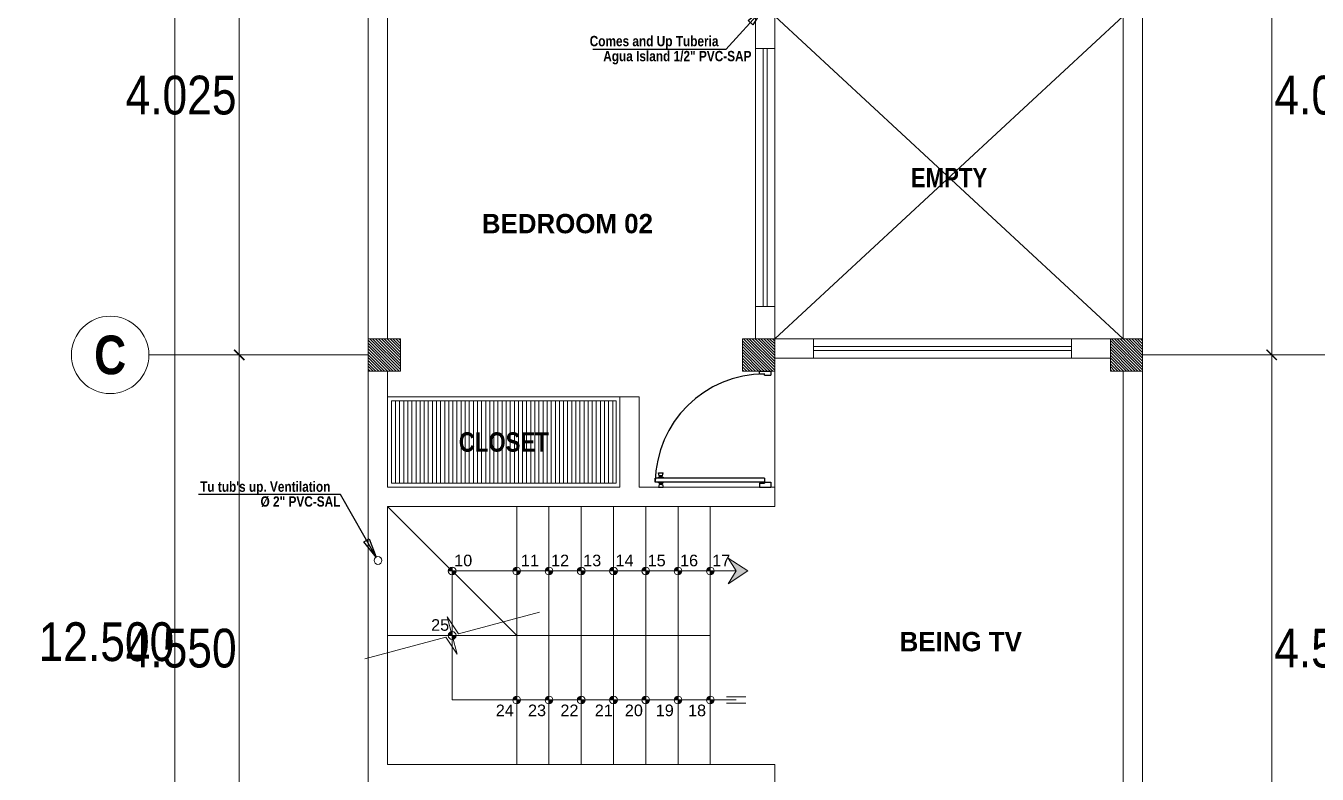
# Model space of a CAD drawing. Header units: millimetres. Extents: x 56 to 215, y 47 to 103.
# Drawn here: x 123.18 to 133.19, y 63.28 to 69.08 of the extents above; entities that cross this region are included whole.
import ezdxf
from ezdxf.enums import TextEntityAlignment as Align

# ---------------------------------------------------------------- set-up
doc = ezdxf.new("R2010")
doc.units = ezdxf.units.MM
for name, color, linetype, lineweight in [('A_Bloques', 56, 'Continuous', 15), ('A_Muro sin Techo', 134, 'Continuous', 20), ('A_Texto', 43, 'Continuous', 9), ('A_Ventana', 140, 'Continuous', 9), ('E_Columna', 3, 'Continuous', 25), ('G_Ejes', 253, 'Continuous', 20), ('G_Escalera', 40, 'Continuous', 18), ('G_Sombreados', 8, 'Continuous', 9), ('G_Texto', 122, 'Continuous', 20), ('IS_Accesorios Desagüe', 3, 'Continuous', 20)]:
    doc.layers.add(name, color=color, linetype=linetype, lineweight=lineweight)
for name, color, linetype in [('A_Puerta', 32, 'Continuous'), ('G_Acotación', 171, 'Continuous'), ('IS_Muro', 232, 'Continuous')]:
    doc.layers.add(name, color=color, linetype=linetype)
doc.styles.add('Acotacion', font='ARIALN.TTF')
doc.styles.add('AMBIENTES', font='ARIALNB.TTF', dxfattribs={"height": 0.15})
doc.styles.add('ARIAL1.2', font='arial.ttf', dxfattribs={"width": 1.2})
doc.styles.add('Cotas', font='ARIALNB.TTF', dxfattribs={"height": 0.1})
doc.styles.add('Eje', font='ARIALNB.TTF', dxfattribs={"height": 0.3})
doc.styles.add('STYLE1', font='cityb___.ttf', dxfattribs={"width": 1.05})
doc.dimstyles.new('150', dxfattribs={"dimtxt": 1, "dimasz": 0.06, "dimexe": 0.06, "dimexo": 0.08, "dimgap": 0.05, "dimtad": 2, "dimtih": 1, "dimtoh": 1, "dimzin": 1, "dimdsep": 46, "dimtxsty": 'Cotas', "dimblk": 'ARCHTICK', "dimcen": 0.25, "dimdle": 0.06, "dimclrd": 256, "dimclre": 256, "dimclrt": 5, "dimazin": 0, "dimtp": 0.2, "dimtm": 0.2, "dimtfac": 1, "dimtix": 1, "dimtmove": 1, "dimatfit": 0, "dimfxl": 0.06, "dimtolj": 1, "dimtzin": 1, "dimarcsym": 0})
doc.dimstyles.new('Lenin_50', dxfattribs={"dimtxt": 0.3, "dimasz": 0.08, "dimexe": 0.15, "dimexo": 0.2, "dimgap": 0.03, "dimtad": 2, "dimtih": 1, "dimtoh": 1, "dimlfac": -1, "dimzin": 4, "dimdsep": 46, "dimtxsty": 'Acotacion', "dimblk": 'ARCHTICK', "dimcen": 0.08, "dimclrd": 256, "dimclre": 256, "dimclrt": 4, "dimazin": 1, "dimtm": 1e-09, "dimtfac": 1, "dimtmove": 2, "dimatfit": 2, "dimfxl": 1, "dimtolj": 1, "dimlwd": 13, "dimlwe": 18, "dimarcsym": 0})
pattern_1 = [(135, (240.978861, -21.810414), (0.0112253202, 0.0112253202), [])]

# ---------------------------------------------------------------- blocks, each defined once
blk = doc.blocks.new('Puerta 02')
for p, q in [((0.024, 0.913), (0, 0.918)), ((0, 0.918), (0, 0.878)), ((0.024, 0.907), (0.024, 0.913)), ((0.028, 0.907), (0.024, 0.907)), ((0.024, 0.889), (0.024, 0.907)), ((0.032, 0.909), (0.028, 0.909)), ((0.028, 0.907), (0.028, 0.909)), ((0.028, 0.889), (0.028, 0.907)), ((0.032, 0.909), (0.032, 0.912)), ((0.036, 0.912), (0.032, 0.912)), ((0.032, 0.887), (0.032, 0.909)), ((0.042, 0.924), (0.036, 0.912)), ((0.036, 0.884), (0.036, 0.912)), ((0.042, 0.872), (0.042, 0.924)), ((0.044, 0.924), (0.042, 0.924)), ((0.044, 0.946), (0.078, 0.946)), ((0.044, 0.005), (0.044, 0.946)), ((0.078, 0.005), (0.078, 0.946)), ((0.078, 0.924), (0.08, 0.924)), ((0.079, 0.898), (0.079, 0.898)), ((0.079, 0.898), (0.079, 0.898)), ((0.08, 0.872), (0.08, 0.924)), ((0.08, 0.924), (0.086, 0.912)), ((0.086, 0.884), (0.086, 0.912)), ((0.086, 0.912), (0.09, 0.912)), ((0.09, 0.909), (0.09, 0.912)), ((0.09, 0.909), (0.094, 0.909)), ((0.09, 0.887), (0.09, 0.909)), ((0.094, 0.907), (0.094, 0.909)), ((0.094, 0.889), (0.094, 0.907)), ((0.094, 0.907), (0.098, 0.907)), ((0.098, 0.913), (0.122, 0.918)), ((0.098, 0.907), (0.098, 0.913)), ((0.098, 0.889), (0.098, 0.907)), ((0.122, 0.918), (0.122, 0.878)), ((0.024, 0.883), (0, 0.878)), ((0.028, 0.889), (0.024, 0.889)), ((0.024, 0.889), (0.024, 0.883)), ((0.028, 0.889), (0.028, 0.887)), ((0.032, 0.887), (0.028, 0.887)), ((0.032, 0.887), (0.032, 0.884)), ((0.036, 0.884), (0.032, 0.884)), ((0.042, 0.872), (0.036, 0.884)), ((0.044, 0.872), (0.042, 0.872)), ((0.078, 0.872), (0.08, 0.872)), ((0.08, 0.872), (0.086, 0.884)), ((0.086, 0.884), (0.09, 0.884)), ((0.09, 0.887), (0.094, 0.887)), ((0.09, 0.887), (0.09, 0.884)), ((0.094, 0.889), (0.094, 0.887)), ((0.094, 0.889), (0.098, 0.889)), ((0.098, 0.889), (0.098, 0.883)), ((0.098, 0.883), (0.122, 0.878)), ((0, 0.05), (0, -0.05)), ((0.034, 0.05), (0, 0.05)), ((0.034, 0.05), (0.034, 0.005)), ((0.044, 0.005), (0.034, 0.005)), ((0.078, 0.005), (0.043, 0.005)), ((0.044, 0.005), (0.044, -0.05)), ((0.965, 0.005), (0.975, 0.005)), ((0.965, 0.005), (0.965, -0.05)), ((0.975, 0.05), (0.975, 0.005)), ((0.975, 0.05), (1, 0.05)), ((1, 0.05), (1, -0.05)), ((0.044, -0.05), (0, -0.05)), ((1, -0.05), (0.965, -0.05))]:
    blk.add_line(p, q)
blk.add_arc((0.034, 0.005), 0.941, 0, 89.3913)
blk = doc.blocks.new('Eri')
blk.add_line((-1.7, 0), (0, 0))
blk.add_circle((-2, 0), 0.3)
at = {"color": 1, "style": 'Eje', "flags": 4}
blk.add_attdef('H', text='', height=0.3, dxfattribs=at).set_placement((-2, 0), align=Align.MIDDLE_CENTER)
blk = doc.blocks.new('_ArchTick')
at = {"color": 0, "linetype": 'ByBlock', "const_width": 0.15}
blk.add_lwpolyline([(-0.5, -0.5), (0.5, 0.5)], dxfattribs=at)
blk = doc.blocks.new('*D702')
at = {"layer": 'Defpoints', "color": 0, "transparency": 16777216}
for p in [(124.333, 70.553), (125.833, 70.553), (125.833, 58.053)]:
    blk.add_point(p, dxfattribs=at)
at = {"layer": 'G_Acotación', "lineweight": 18, "transparency": 16777216}
for p, q in [((125.633, 70.553), (124.183, 70.553)), ((125.633, 58.053), (124.183, 58.053))]:
    blk.add_line(p, q, dxfattribs=at)
at = {"layer": 'G_Acotación', "lineweight": 13, "transparency": 16777216}
blk.add_line((124.333, 58.053), (124.333, 70.553), dxfattribs=at)
at = {"layer": 'G_Acotación', "lineweight": 13, "transparency": 16777216, "xscale": 0.08, "yscale": 0.08, "zscale": 0.08}
for p, rotation in [((124.333, 70.553), 90), ((124.333, 58.053), 270)]:
    blk.add_blockref('_ArchTick', p, dxfattribs=dict(at, rotation=rotation))
at = {"layer": 'G_Acotación', "color": 4, "lineweight": 5, "transparency": 16777216, "insert": (123.804, 64.303), "char_height": 0.3, "attachment_point": 5, "style": 'Acotacion'}
blk.add_mtext('\\A1;12.500', dxfattribs=at)
blk = doc.blocks.new('*D746')
at = {"layer": 'Defpoints', "color": 0, "transparency": 16777216}
for p in [(124.833, 66.528), (125.833, 66.528), (125.833, 61.978)]:
    blk.add_point(p, dxfattribs=at)
at = {"layer": 'G_Acotación', "lineweight": 18, "transparency": 16777216}
for p, q in [((125.633, 66.528), (124.683, 66.528)), ((125.633, 61.978), (124.683, 61.978))]:
    blk.add_line(p, q, dxfattribs=at)
at = {"layer": 'G_Acotación', "lineweight": 13, "transparency": 16777216}
blk.add_line((124.833, 61.978), (124.833, 66.528), dxfattribs=at)
at = {"layer": 'G_Acotación', "lineweight": 13, "transparency": 16777216, "xscale": 0.08, "yscale": 0.08, "zscale": 0.08}
for p, rotation in [((124.833, 66.528), 90), ((124.833, 61.978), 270)]:
    blk.add_blockref('_ArchTick', p, dxfattribs=dict(at, rotation=rotation))
at = {"layer": 'G_Acotación', "color": 4, "lineweight": 5, "transparency": 16777216, "insert": (124.383, 64.253), "char_height": 0.3, "attachment_point": 5, "style": 'Acotacion'}
blk.add_mtext('\\A1;4.550', dxfattribs=at)
blk = doc.blocks.new('*D747')
at = {"layer": 'Defpoints', "color": 0, "transparency": 16777216}
for p in [(124.833, 70.553), (125.833, 70.553), (125.833, 66.528)]:
    blk.add_point(p, dxfattribs=at)
at = {"layer": 'G_Acotación', "lineweight": 18, "transparency": 16777216}
for p, q in [((125.633, 70.553), (124.683, 70.553)), ((125.633, 66.528), (124.683, 66.528))]:
    blk.add_line(p, q, dxfattribs=at)
at = {"layer": 'G_Acotación', "lineweight": 13, "transparency": 16777216}
blk.add_line((124.833, 66.528), (124.833, 70.553), dxfattribs=at)
at = {"layer": 'G_Acotación', "lineweight": 13, "transparency": 16777216, "xscale": 0.08, "yscale": 0.08, "zscale": 0.08}
for p, rotation in [((124.833, 70.553), 90), ((124.833, 66.528), 270)]:
    blk.add_blockref('_ArchTick', p, dxfattribs=dict(at, rotation=rotation))
at = {"layer": 'G_Acotación', "color": 4, "lineweight": 5, "transparency": 16777216, "insert": (124.382, 68.54), "char_height": 0.3, "attachment_point": 5, "style": 'Acotacion'}
blk.add_mtext('\\A1;4.025', dxfattribs=at)
blk = doc.blocks.new('*D705')
at = {"layer": 'Defpoints', "color": 0, "transparency": 16777216}
for p in [(131.833, 70.553), (133.333, 70.553), (131.833, 58.053)]:
    blk.add_point(p, dxfattribs=at)
at = {"layer": 'G_Acotación', "lineweight": 18, "transparency": 16777216}
for p, q in [((132.033, 70.553), (133.483, 70.553)), ((132.033, 58.053), (133.483, 58.053))]:
    blk.add_line(p, q, dxfattribs=at)
at = {"layer": 'G_Acotación', "lineweight": 13, "transparency": 16777216}
blk.add_line((133.333, 58.053), (133.333, 70.553), dxfattribs=at)
at = {"layer": 'G_Acotación', "lineweight": 13, "transparency": 16777216, "xscale": 0.08, "yscale": 0.08, "zscale": 0.08}
for p, rotation in [((133.333, 70.553), 90), ((133.333, 58.053), 270)]:
    blk.add_blockref('_ArchTick', p, dxfattribs=dict(at, rotation=rotation))
at = {"layer": 'G_Acotación', "color": 4, "lineweight": 5, "transparency": 16777216, "insert": (133.862, 64.303), "char_height": 0.3, "attachment_point": 5, "style": 'Acotacion'}
blk.add_mtext('\\A1;12.500', dxfattribs=at)
blk = doc.blocks.new('*D707')
at = {"layer": 'Defpoints', "color": 0, "transparency": 16777216}
for p in [(131.833, 66.528), (132.833, 66.528), (131.833, 61.978)]:
    blk.add_point(p, dxfattribs=at)
at = {"layer": 'G_Acotación', "lineweight": 18, "transparency": 16777216}
for p, q in [((132.033, 66.528), (132.983, 66.528)), ((132.033, 61.978), (132.983, 61.978))]:
    blk.add_line(p, q, dxfattribs=at)
at = {"layer": 'G_Acotación', "lineweight": 13, "transparency": 16777216}
blk.add_line((132.833, 61.978), (132.833, 66.528), dxfattribs=at)
at = {"layer": 'G_Acotación', "lineweight": 13, "transparency": 16777216, "xscale": 0.08, "yscale": 0.08, "zscale": 0.08}
for p, rotation in [((132.833, 66.528), 90), ((132.833, 61.978), 270)]:
    blk.add_blockref('_ArchTick', p, dxfattribs=dict(at, rotation=rotation))
at = {"layer": 'G_Acotación', "color": 4, "lineweight": 5, "transparency": 16777216, "insert": (133.282, 64.253), "char_height": 0.3, "attachment_point": 5, "style": 'Acotacion'}
blk.add_mtext('\\A1;4.550', dxfattribs=at)
blk = doc.blocks.new('*D708')
at = {"layer": 'Defpoints', "color": 0, "transparency": 16777216}
for p in [(131.833, 70.553), (132.833, 70.553), (131.833, 66.528)]:
    blk.add_point(p, dxfattribs=at)
at = {"layer": 'G_Acotación', "lineweight": 18, "transparency": 16777216}
for p, q in [((132.033, 70.553), (132.983, 70.553)), ((132.033, 66.528), (132.983, 66.528))]:
    blk.add_line(p, q, dxfattribs=at)
at = {"layer": 'G_Acotación', "lineweight": 13, "transparency": 16777216}
blk.add_line((132.833, 66.528), (132.833, 70.553), dxfattribs=at)
at = {"layer": 'G_Acotación', "lineweight": 13, "transparency": 16777216, "xscale": 0.08, "yscale": 0.08, "zscale": 0.08}
for p, rotation in [((132.833, 70.553), 90), ((132.833, 66.528), 270)]:
    blk.add_blockref('_ArchTick', p, dxfattribs=dict(at, rotation=rotation))
at = {"layer": 'G_Acotación', "color": 4, "lineweight": 5, "transparency": 16777216, "insert": (133.284, 68.54), "char_height": 0.3, "attachment_point": 5, "style": 'Acotacion'}
blk.add_mtext('\\A1;4.025', dxfattribs=at)
blk = doc.blocks.new('Subida desague')
blk.add_circle((0, 0), 0.05)

msp = doc.modelspace()

# ---------------------------------------------------------------- hatches: boundary and pattern name
at = {"layer": 'E_Columna', "lineweight": 5}
h = msp.add_hatch(dxfattribs=at)
h.set_pattern_fill('LINE', color=256, scale=0.005, angle=45, style=0)
h.set_pattern_definition(pattern_1)
h.paths.add_polyline_path([(126.0828, 66.4029), (125.8328, 66.4029), (125.8328, 66.6529), (126.0828, 66.6529)])
h = msp.add_hatch(dxfattribs=at)
h.set_pattern_fill('LINE', color=256, scale=0.005, angle=45, style=0)
h.set_pattern_definition(pattern_1)
h.paths.add_polyline_path([(128.9828, 66.4029), (128.7328, 66.4029), (128.7328, 66.6529), (128.9828, 66.6529)])
h = msp.add_hatch(dxfattribs=at)
h.set_pattern_fill('LINE', color=256, scale=0.005, angle=45, style=0)
h.set_pattern_definition(pattern_1)
h.paths.add_polyline_path([(131.8328, 66.4029), (131.5828, 66.4029), (131.5828, 66.6529), (131.8328, 66.6529)])
at = {"layer": 'G_Escalera', "lineweight": 5}
msp.add_hatch(color=3, dxfattribs=at).paths.add_polyline_path([(128.7747, 64.8529), (128.6216, 64.7537), (128.6828, 64.8529), (128.6216, 64.952)])
h = msp.add_hatch(color=3, dxfattribs=at)
h.paths.add_polyline_path([(126.4528, 64.8529, -0.4142136), (126.4828, 64.8829), (126.4828, 64.8529)])
h.paths.add_polyline_path([(126.4828, 64.8529), (126.5128, 64.8529, -0.4142136), (126.4828, 64.8229)])
h = msp.add_hatch(color=3, dxfattribs=at)
h.paths.add_polyline_path([(126.4528, 64.8529, -0.4142136), (126.4828, 64.8829), (126.4828, 64.8529)])
h.paths.add_polyline_path([(126.4828, 64.8529), (126.5128, 64.8529, -0.4142136), (126.4828, 64.8229)])
h = msp.add_hatch(color=3, dxfattribs=at)
h.paths.add_polyline_path([(126.9528, 64.8529, -0.4142136), (126.9828, 64.8829), (126.9828, 64.8529)])
h.paths.add_polyline_path([(126.9828, 64.8529), (127.0128, 64.8529, -0.4142136), (126.9828, 64.8229)])
h = msp.add_hatch(color=3, dxfattribs=at)
h.paths.add_polyline_path([(126.9528, 64.8529, -0.4142136), (126.9828, 64.8829), (126.9828, 64.8529)])
h.paths.add_polyline_path([(126.9828, 64.8529), (127.0128, 64.8529, -0.4142136), (126.9828, 64.8229)])
h = msp.add_hatch(color=3, dxfattribs=at)
h.paths.add_polyline_path([(127.2028, 64.8529, -0.4142136), (127.2328, 64.8829), (127.2328, 64.8529)])
h.paths.add_polyline_path([(127.2328, 64.8529), (127.2628, 64.8529, -0.4142136), (127.2328, 64.8229)])
h = msp.add_hatch(color=3, dxfattribs=at)
h.paths.add_polyline_path([(127.2028, 64.8529, -0.4142136), (127.2328, 64.8829), (127.2328, 64.8529)])
h.paths.add_polyline_path([(127.2328, 64.8529), (127.2628, 64.8529, -0.4142136), (127.2328, 64.8229)])
h = msp.add_hatch(color=3, dxfattribs=at)
h.paths.add_polyline_path([(127.4528, 64.8529, -0.4142136), (127.4828, 64.8829), (127.4828, 64.8529)])
h.paths.add_polyline_path([(127.4828, 64.8529), (127.5128, 64.8529, -0.4142136), (127.4828, 64.8229)])
h = msp.add_hatch(color=3, dxfattribs=at)
h.paths.add_polyline_path([(127.4528, 64.8529, -0.4142136), (127.4828, 64.8829), (127.4828, 64.8529)])
h.paths.add_polyline_path([(127.4828, 64.8529), (127.5128, 64.8529, -0.4142136), (127.4828, 64.8229)])
h = msp.add_hatch(color=3, dxfattribs=at)
h.paths.add_polyline_path([(127.7028, 64.8529, -0.4142136), (127.7328, 64.8829), (127.7328, 64.8529)])
h.paths.add_polyline_path([(127.7328, 64.8529), (127.7628, 64.8529, -0.4142136), (127.7328, 64.8229)])
h = msp.add_hatch(color=3, dxfattribs=at)
h.paths.add_polyline_path([(127.7028, 64.8529, -0.4142136), (127.7328, 64.8829), (127.7328, 64.8529)])
h.paths.add_polyline_path([(127.7328, 64.8529), (127.7628, 64.8529, -0.4142136), (127.7328, 64.8229)])
h = msp.add_hatch(color=3, dxfattribs=at)
h.paths.add_polyline_path([(127.9528, 64.8529, -0.4142136), (127.9828, 64.8829), (127.9828, 64.8529)])
h.paths.add_polyline_path([(127.9828, 64.8529), (128.0128, 64.8529, -0.4142136), (127.9828, 64.8229)])
h = msp.add_hatch(color=3, dxfattribs=at)
h.paths.add_polyline_path([(127.9528, 64.8529, -0.4142136), (127.9828, 64.8829), (127.9828, 64.8529)])
h.paths.add_polyline_path([(127.9828, 64.8529), (128.0128, 64.8529, -0.4142136), (127.9828, 64.8229)])
h = msp.add_hatch(color=3, dxfattribs=at)
h.paths.add_polyline_path([(128.2028, 64.8529, -0.4142136), (128.2328, 64.8829), (128.2328, 64.8529)])
h.paths.add_polyline_path([(128.2328, 64.8529), (128.2628, 64.8529, -0.4142136), (128.2328, 64.8229)])
h = msp.add_hatch(color=3, dxfattribs=at)
h.paths.add_polyline_path([(128.2028, 64.8529, -0.4142136), (128.2328, 64.8829), (128.2328, 64.8529)])
h.paths.add_polyline_path([(128.2328, 64.8529), (128.2628, 64.8529, -0.4142136), (128.2328, 64.8229)])
h = msp.add_hatch(color=3, dxfattribs=at)
h.paths.add_polyline_path([(128.4528, 64.8529, -0.4142136), (128.4828, 64.8829), (128.4828, 64.8529)])
h.paths.add_polyline_path([(128.4828, 64.8529), (128.5128, 64.8529, -0.4142136), (128.4828, 64.8229)])
h = msp.add_hatch(color=3, dxfattribs=at)
h.paths.add_polyline_path([(128.4528, 64.8529, -0.4142136), (128.4828, 64.8829), (128.4828, 64.8529)])
h.paths.add_polyline_path([(128.4828, 64.8529), (128.5128, 64.8529, -0.4142136), (128.4828, 64.8229)])
h = msp.add_hatch(color=3, dxfattribs=at)
h.paths.add_polyline_path([(126.4528, 64.3529, -0.4142136), (126.4828, 64.3829), (126.4828, 64.3529)])
h.paths.add_polyline_path([(126.4828, 64.3529), (126.5128, 64.3529, -0.4142136), (126.4828, 64.3229)])
h = msp.add_hatch(color=3, dxfattribs=at)
h.paths.add_polyline_path([(126.4528, 64.3529, -0.4142136), (126.4828, 64.3829), (126.4828, 64.3529)])
h.paths.add_polyline_path([(126.4828, 64.3529), (126.5128, 64.3529, -0.4142136), (126.4828, 64.3229)])
h = msp.add_hatch(color=3, dxfattribs=at)
h.paths.add_polyline_path([(126.9528, 63.8529, -0.4142136), (126.9828, 63.8829), (126.9828, 63.8529)])
h.paths.add_polyline_path([(126.9828, 63.8529), (127.0128, 63.8529, -0.4142136), (126.9828, 63.8229)])
h = msp.add_hatch(color=3, dxfattribs=at)
h.paths.add_polyline_path([(126.9528, 63.8529, -0.4142136), (126.9828, 63.8829), (126.9828, 63.8529)])
h.paths.add_polyline_path([(126.9828, 63.8529), (127.0128, 63.8529, -0.4142136), (126.9828, 63.8229)])
h = msp.add_hatch(color=3, dxfattribs=at)
h.paths.add_polyline_path([(127.2028, 63.8529, -0.4142136), (127.2328, 63.8829), (127.2328, 63.8529)])
h.paths.add_polyline_path([(127.2328, 63.8529), (127.2628, 63.8529, -0.4142136), (127.2328, 63.8229)])
h = msp.add_hatch(color=3, dxfattribs=at)
h.paths.add_polyline_path([(127.2028, 63.8529, -0.4142136), (127.2328, 63.8829), (127.2328, 63.8529)])
h.paths.add_polyline_path([(127.2328, 63.8529), (127.2628, 63.8529, -0.4142136), (127.2328, 63.8229)])
h = msp.add_hatch(color=3, dxfattribs=at)
h.paths.add_polyline_path([(127.4528, 63.8529, -0.4142136), (127.4828, 63.8829), (127.4828, 63.8529)])
h.paths.add_polyline_path([(127.4828, 63.8529), (127.5128, 63.8529, -0.4142136), (127.4828, 63.8229)])
h = msp.add_hatch(color=3, dxfattribs=at)
h.paths.add_polyline_path([(127.4528, 63.8529, -0.4142136), (127.4828, 63.8829), (127.4828, 63.8529)])
h.paths.add_polyline_path([(127.4828, 63.8529), (127.5128, 63.8529, -0.4142136), (127.4828, 63.8229)])
h = msp.add_hatch(color=3, dxfattribs=at)
h.paths.add_polyline_path([(127.7028, 63.8529, -0.4142136), (127.7328, 63.8829), (127.7328, 63.8529)])
h.paths.add_polyline_path([(127.7328, 63.8529), (127.7628, 63.8529, -0.4142136), (127.7328, 63.8229)])
h = msp.add_hatch(color=3, dxfattribs=at)
h.paths.add_polyline_path([(127.7028, 63.8529, -0.4142136), (127.7328, 63.8829), (127.7328, 63.8529)])
h.paths.add_polyline_path([(127.7328, 63.8529), (127.7628, 63.8529, -0.4142136), (127.7328, 63.8229)])
h = msp.add_hatch(color=3, dxfattribs=at)
h.paths.add_polyline_path([(127.9528, 63.8529, -0.4142136), (127.9828, 63.8829), (127.9828, 63.8529)])
h.paths.add_polyline_path([(127.9828, 63.8529), (128.0128, 63.8529, -0.4142136), (127.9828, 63.8229)])
h = msp.add_hatch(color=3, dxfattribs=at)
h.paths.add_polyline_path([(127.9528, 63.8529, -0.4142136), (127.9828, 63.8829), (127.9828, 63.8529)])
h.paths.add_polyline_path([(127.9828, 63.8529), (128.0128, 63.8529, -0.4142136), (127.9828, 63.8229)])
h = msp.add_hatch(color=3, dxfattribs=at)
h.paths.add_polyline_path([(128.2028, 63.8529, -0.4142136), (128.2328, 63.8829), (128.2328, 63.8529)])
h.paths.add_polyline_path([(128.2328, 63.8529), (128.2628, 63.8529, -0.4142136), (128.2328, 63.8229)])
h = msp.add_hatch(color=3, dxfattribs=at)
h.paths.add_polyline_path([(128.2028, 63.8529, -0.4142136), (128.2328, 63.8829), (128.2328, 63.8529)])
h.paths.add_polyline_path([(128.2328, 63.8529), (128.2628, 63.8529, -0.4142136), (128.2328, 63.8229)])
h = msp.add_hatch(color=3, dxfattribs=at)
h.paths.add_polyline_path([(128.4528, 63.8529, -0.4142136), (128.4828, 63.8829), (128.4828, 63.8529)])
h.paths.add_polyline_path([(128.4828, 63.8529), (128.5128, 63.8529, -0.4142136), (128.4828, 63.8229)])
h = msp.add_hatch(color=3, dxfattribs=at)
h.paths.add_polyline_path([(128.4528, 63.8529, -0.4142136), (128.4828, 63.8829), (128.4828, 63.8529)])
h.paths.add_polyline_path([(128.4828, 63.8529), (128.5128, 63.8529, -0.4142136), (128.4828, 63.8229)])
at = {"layer": 'G_Sombreados', "lineweight": 5}
h = msp.add_hatch(dxfattribs=at)
h.set_pattern_fill('LINE', color=256, scale=0.01, angle=90, style=0)
h.set_pattern_definition([(90, (240.97886, -21.810414), (0.03175, 2e-18), [])])
h.paths.add_polyline_path([(126.0128, 66.1729), (127.7528, 66.1729), (127.7528, 65.5329), (126.0128, 65.5329)])

# ---------------------------------------------------------------- linework, layer by layer
at = {"layer": 'A_Bloques', "lineweight": 5}
for points in [[(125.9828, 66.2029), (127.7828, 66.2029), (127.7828, 65.5029), (125.9828, 65.5029)], [(126.0128, 66.1729), (127.7528, 66.1729), (127.7528, 65.5329), (126.0128, 65.5329)]]:
    msp.add_lwpolyline(points, close=True, dxfattribs=at)
at = {"layer": 'A_Bloques', "color": 1, "lineweight": 5}
msp.add_lwpolyline([(127.159, 64.534), (126.5311, 64.3658), (126.444, 64.4977), (126.5216, 64.208), (126.4345, 64.3399), (125.8067, 64.1717)], dxfattribs=at)
at = {"layer": 'A_Muro sin Techo', "lineweight": 5}
for p, q in [((131.6828, 66.6529), (128.9828, 69.1529)), ((131.6828, 69.1529), (128.9828, 66.6529))]:
    msp.add_line(p, q, dxfattribs=at)
msp.add_lwpolyline([(131.6828, 69.1529), (131.8328, 69.1529), (131.8328, 66.6529), (131.6828, 66.6529)], close=True, dxfattribs=at)
at = {"layer": 'A_Puerta', "lineweight": 5}
msp.add_line((128.9828, 65.5029), (128.9828, 66.4029), dxfattribs=at)
at = {"layer": 'A_Ventana', "color": 2, "lineweight": 5}
for p, q in [((128.8328, 68.9029), (128.9078, 68.9029)), ((128.8328, 68.9029), (128.8328, 66.9029)), ((128.9828, 68.9029), (128.9078, 68.9029)), ((128.9828, 68.9029), (128.9828, 66.9029)), ((128.8328, 66.9029), (128.9078, 66.9029)), ((128.9828, 66.9029), (128.9078, 66.9029)), ((129.2828, 66.6529), (129.2828, 66.5779)), ((129.2828, 66.6529), (131.2828, 66.6529)), ((131.2828, 66.6529), (131.2828, 66.5779)), ((129.2828, 66.5029), (129.2828, 66.5779)), ((131.2828, 66.5029), (131.2828, 66.5779)), ((129.2828, 66.5029), (131.2828, 66.5029))]:
    msp.add_line(p, q, dxfattribs=at)
at = {"layer": 'A_Ventana', "lineweight": 5}
for p, q in [((128.8928, 68.9029), (128.8928, 66.9029)), ((128.9228, 68.9029), (128.9228, 66.9029)), ((129.2828, 66.5929), (131.2828, 66.5929)), ((129.2828, 66.5629), (131.2828, 66.5629))]:
    msp.add_line(p, q, dxfattribs=at)
at = {"layer": 'E_Columna', "lineweight": 5}
for points in [[(126.0828, 66.4029), (125.8328, 66.4029), (125.8328, 66.6529), (126.0828, 66.6529)], [(128.9828, 66.4029), (128.7328, 66.4029), (128.7328, 66.6529), (128.9828, 66.6529)], [(131.8328, 66.4029), (131.5828, 66.4029), (131.5828, 66.6529), (131.8328, 66.6529)]]:
    msp.add_lwpolyline(points, close=True, dxfattribs=at)
at = {"layer": 'G_Escalera', "lineweight": 5}
for q in [(125.9828, 65.3529), (125.9828, 64.3529)]:
    msp.add_line((126.9828, 64.3529), q, dxfattribs=at)
at = {"layer": 'G_Escalera', "color": 3, "lineweight": 5}
for p, q in [((126.5128, 64.8529), (126.4528, 64.8529)), ((126.5128, 64.8529), (126.4528, 64.8529)), ((126.4828, 64.8229), (126.4828, 64.8829)), ((126.4828, 64.8229), (126.4828, 64.8829)), ((127.0128, 64.8529), (126.9528, 64.8529)), ((127.0128, 64.8529), (126.9528, 64.8529)), ((126.9828, 64.8229), (126.9828, 64.8829)), ((126.9828, 64.8229), (126.9828, 64.8829)), ((127.2628, 64.8529), (127.2028, 64.8529)), ((127.2628, 64.8529), (127.2028, 64.8529)), ((127.2328, 64.8229), (127.2328, 64.8829)), ((127.2328, 64.8229), (127.2328, 64.8829)), ((127.5128, 64.8529), (127.4528, 64.8529)), ((127.5128, 64.8529), (127.4528, 64.8529)), ((127.4828, 64.8229), (127.4828, 64.8829)), ((127.4828, 64.8229), (127.4828, 64.8829)), ((127.7628, 64.8529), (127.7028, 64.8529)), ((127.7628, 64.8529), (127.7028, 64.8529)), ((127.7328, 64.8229), (127.7328, 64.8829)), ((127.7328, 64.8229), (127.7328, 64.8829)), ((128.0128, 64.8529), (127.9528, 64.8529)), ((128.0128, 64.8529), (127.9528, 64.8529)), ((127.9828, 64.8229), (127.9828, 64.8829)), ((127.9828, 64.8229), (127.9828, 64.8829)), ((128.2628, 64.8529), (128.2028, 64.8529)), ((128.2628, 64.8529), (128.2028, 64.8529)), ((128.2328, 64.8229), (128.2328, 64.8829)), ((128.2328, 64.8229), (128.2328, 64.8829)), ((128.5128, 64.8529), (128.4528, 64.8529)), ((128.5128, 64.8529), (128.4528, 64.8529)), ((128.4828, 64.8229), (128.4828, 64.8829)), ((128.4828, 64.8229), (128.4828, 64.8829)), ((126.5128, 64.3529), (126.4528, 64.3529)), ((126.5128, 64.3529), (126.4528, 64.3529)), ((126.4828, 64.3229), (126.4828, 64.3829)), ((126.4828, 64.3229), (126.4828, 64.3829)), ((127.0128, 63.8529), (126.9528, 63.8529)), ((127.0128, 63.8529), (126.9528, 63.8529)), ((126.9828, 63.8229), (126.9828, 63.8829)), ((126.9828, 63.8229), (126.9828, 63.8829)), ((127.2628, 63.8529), (127.2028, 63.8529)), ((127.2628, 63.8529), (127.2028, 63.8529)), ((127.2328, 63.8229), (127.2328, 63.8829)), ((127.2328, 63.8229), (127.2328, 63.8829)), ((127.5128, 63.8529), (127.4528, 63.8529)), ((127.5128, 63.8529), (127.4528, 63.8529)), ((127.4828, 63.8229), (127.4828, 63.8829)), ((127.4828, 63.8229), (127.4828, 63.8829)), ((127.7628, 63.8529), (127.7028, 63.8529)), ((127.7628, 63.8529), (127.7028, 63.8529)), ((127.7328, 63.8229), (127.7328, 63.8829)), ((127.7328, 63.8229), (127.7328, 63.8829)), ((128.0128, 63.8529), (127.9528, 63.8529)), ((128.0128, 63.8529), (127.9528, 63.8529)), ((127.9828, 63.8229), (127.9828, 63.8829)), ((127.9828, 63.8229), (127.9828, 63.8829)), ((128.2628, 63.8529), (128.2028, 63.8529)), ((128.2628, 63.8529), (128.2028, 63.8529)), ((128.2328, 63.8229), (128.2328, 63.8829)), ((128.2328, 63.8229), (128.2328, 63.8829)), ((128.5128, 63.8529), (128.4528, 63.8529)), ((128.5128, 63.8529), (128.4528, 63.8529)), ((128.4828, 63.8229), (128.4828, 63.8829)), ((128.4828, 63.8229), (128.4828, 63.8829)), ((128.6078, 63.8779), (128.7578, 63.8779)), ((128.6078, 63.8279), (128.7578, 63.8279))]:
    msp.add_line(p, q, dxfattribs=at)
at = {"layer": 'G_Escalera', "lineweight": 5}
for points in [[(126.9828, 63.3529), (125.9828, 63.3529), (125.9828, 65.3529), (126.9828, 65.3529)], [(126.9828, 64.3529), (126.9828, 65.3529), (127.2328, 65.3529), (127.2328, 64.3529)], [(127.2328, 64.3529), (127.2328, 65.3529), (127.4828, 65.3529), (127.4828, 64.3529)], [(127.4828, 64.3529), (127.4828, 65.3529), (127.7328, 65.3529), (127.7328, 64.3529)], [(127.7328, 64.3529), (127.7328, 65.3529), (127.9828, 65.3529), (127.9828, 64.3529)], [(127.9828, 64.3529), (127.9828, 65.3529), (128.2328, 65.3529), (128.2328, 64.3529)], [(128.2328, 64.3529), (128.2328, 65.3529), (128.4828, 65.3529), (128.4828, 64.3529)], [(126.9828, 63.3529), (126.9828, 64.3529), (127.2328, 64.3529), (127.2328, 63.3529)], [(127.2328, 63.3529), (127.2328, 64.3529), (127.4828, 64.3529), (127.4828, 63.3529)], [(127.4828, 63.3529), (127.4828, 64.3529), (127.7328, 64.3529), (127.7328, 63.3529)], [(127.7328, 63.3529), (127.7328, 64.3529), (127.9828, 64.3529), (127.9828, 63.3529)], [(127.9828, 63.3529), (127.9828, 64.3529), (128.2328, 64.3529), (128.2328, 63.3529)], [(128.2328, 63.3529), (128.2328, 64.3529), (128.4828, 64.3529), (128.4828, 63.3529)]]:
    msp.add_lwpolyline(points, close=True, dxfattribs=at)
at = {"layer": 'G_Escalera', "color": 3, "lineweight": 5}
msp.add_lwpolyline([(128.7747, 64.8529), (128.6216, 64.7537), (128.6828, 64.8529), (128.6216, 64.952)], close=True, dxfattribs=at)
at = {"layer": 'G_Escalera', "color": 5, "lineweight": 5}
msp.add_lwpolyline([(128.4828, 63.8529), (128.6828, 63.8529), (128.4828, 63.8529), (128.2328, 63.8529), (127.9828, 63.8529), (127.2328, 63.8529), (126.9828, 63.8529), (126.4828, 63.8529), (126.4828, 64.8529), (128.4828, 64.8529), (128.6828, 64.8529)], dxfattribs=at)
at = {"layer": 'G_Escalera', "color": 3, "lineweight": 5}
for centre in [(126.4828, 64.8529), (126.4828, 64.8529), (126.9828, 64.8529), (126.9828, 64.8529), (127.2328, 64.8529), (127.2328, 64.8529), (127.4828, 64.8529), (127.4828, 64.8529), (127.7328, 64.8529), (127.7328, 64.8529), (127.9828, 64.8529), (127.9828, 64.8529), (128.2328, 64.8529), (128.2328, 64.8529), (128.4828, 64.8529), (128.4828, 64.8529), (126.4828, 64.3529), (126.4828, 64.3529), (126.9828, 63.8529), (126.9828, 63.8529), (127.2328, 63.8529), (127.2328, 63.8529), (127.4828, 63.8529), (127.4828, 63.8529), (127.7328, 63.8529), (127.7328, 63.8529), (127.9828, 63.8529), (127.9828, 63.8529), (128.2328, 63.8529), (128.2328, 63.8529), (128.4828, 63.8529), (128.4828, 63.8529)]:
    msp.add_circle(centre, 0.03, dxfattribs=at)
at = {"layer": 'IS_Muro', "lineweight": 5}
for points in [[(128.9828, 68.9029), (128.9828, 69.1529), (131.8328, 69.1529), (131.8328, 70.5529), (125.8328, 70.5529), (125.8328, 57.9029)], [(128.9828, 63.2029), (128.9828, 63.3529), (125.9828, 63.3529), (125.9828, 65.3529), (128.9828, 65.3529), (128.9828, 65.5029), (127.9328, 65.5029), (127.9328, 66.2029), (127.7828, 66.2029), (127.7828, 65.5029), (125.9828, 65.5029), (125.9828, 66.4029), (126.0828, 66.4029), (126.0828, 66.6529), (125.9828, 66.6529), (125.9828, 70.3029)], [(128.8328, 69.3029), (128.8328, 68.9029), (128.9828, 68.9029)], [(129.2828, 66.5029), (128.9828, 66.5029), (128.9828, 66.4029), (128.7328, 66.4029), (128.7328, 66.6529), (128.8328, 66.6529), (128.8328, 66.9029), (128.9828, 66.9029), (128.9828, 66.6529), (129.2828, 66.6529), (129.2828, 66.5029)], [(131.6828, 58.0529), (131.6828, 58.0529), (131.5828, 58.0529), (131.5828, 58.3029), (131.6828, 58.3029), (131.6828, 61.8529), (130.0328, 61.8529), (130.0328, 60.8029), (129.8828, 60.8029), (129.8828, 62.0029), (131.5828, 62.0029), (131.5828, 62.1029), (131.6828, 62.1029), (131.6828, 66.4029), (131.5828, 66.4029), (131.5828, 66.5029), (131.2828, 66.5029), (131.2828, 66.6529)], [(131.2828, 66.6529), (131.8328, 66.6529), (131.8328, 58.0529)]]:
    msp.add_lwpolyline(points, dxfattribs=at)

# ---------------------------------------------------------------- block references
at = {"layer": 'A_Puerta', "lineweight": 5, "xscale": 0.9000000000000057, "yscale": 0.9000000000000057, "zscale": 0.9000000000000057, "rotation": 90}
msp.add_blockref('Puerta 02', (128.9078, 65.5029), dxfattribs=at)
at = {"layer": 'G_Ejes', "lineweight": 5}
ref = msp.add_blockref('Eri', (125.8328, 66.5279), dxfattribs=at)
ref.add_attrib('H', 'C', dxfattribs={"layer": '0', "color": 1, "height": 0.3, "style": 'Eje', "flags": 4}).set_placement((123.8326, 66.5279), align=Align.MIDDLE_CENTER)
ref = msp.add_blockref('Eri', (131.8328, 66.5279), dxfattribs=dict(at, xscale=-1))
ref.add_attrib('H', 'C', dxfattribs={"layer": '0', "color": 1, "height": 0.3, "style": 'Eje', "flags": 4}).set_placement((133.834, 66.5279), align=Align.MIDDLE_CENTER)
at = {"layer": 'IS_Accesorios Desagüe', "lineweight": 5, "xscale": -0.6000000000000227, "yscale": 0.5999999999999943, "zscale": 0.6, "rotation": 180}
msp.add_blockref('Subida desague', (125.9078, 64.9345), dxfattribs=at)

# ---------------------------------------------------------------- texts
at = {"layer": 'A_Texto', "lineweight": 5, "style": 'AMBIENTES'}
for s, p in [('EMPTY', (130.3328, 67.9029, 0)), ('CLOSET', (126.8828, 65.8529, 0))]:
    msp.add_text(s, height=0.15, dxfattribs=at).set_placement(p, align=Align.MIDDLE)
at = {"layer": 'G_Texto', "color": 7, "lineweight": 5, "style": 'Cotas'}
for s, p in [('Comes and Up Tuberia ', (127.5483, 68.9207)), ('Agua Island 1/2" PVC-SAP', (127.6534, 68.8042)), ("Tu tub's up. Ventilation", (124.5298, 65.4667)), ('Ø 2" PVC-SAL', (124.9979, 65.3518))]:
    msp.add_text(s, height=0.08, dxfattribs=at).set_placement(p)
at = {"layer": 'G_Texto', "lineweight": 5, "ltscale": 0.2, "style": 'STYLE1'}
for s, p in [('BEDROOM 02', (127.3756, 67.5459)), ('BEING TV', (130.4236, 64.3055))]:
    msp.add_text(s, height=0.15, rotation=360, dxfattribs=at).set_placement(p, align=Align.MIDDLE)
at = {"layer": 'G_Texto', "lineweight": 5, "style": 'ARIAL1.2'}
for s, p in [('10', (126.5683, 64.8894)), ('11', (127.0854, 64.8894)), ('12', (127.3189, 64.8894)), ('13', (127.568, 64.8894)), ('14', (127.8184, 64.8894)), ('15', (128.0673, 64.8894)), ('16', (128.3181, 64.8894)), ('17', (128.568, 64.8894)), ('25', (126.3896, 64.3894)), ('24', (126.8907, 63.7275)), ('23', (127.1403, 63.7275)), ('22', (127.3912, 63.7275)), ('21', (127.6577, 63.7275)), ('20', (127.8906, 63.7275)), ('19', (128.1301, 63.7275)), ('18', (128.3801, 63.7275))]:
    msp.add_text(s, height=0.09, dxfattribs=at).set_placement(p, align=Align.CENTER)

# ---------------------------------------------------------------- dimensions: what is measured, and where the dimension line sits
at = {"layer": 'G_Acotación', "lineweight": 5}
for base, p1, p2, picture, middle in [((124.3328, 70.5529), (125.8328, 58.0529), (125.8328, 70.5529), '*D702', (123.8041, 64.3029)), ((124.8328, 70.5529), (125.8328, 66.5279), (125.8328, 70.5529), '*D747', (124.3819, 68.5404)), ((133.3328, 70.5529), (131.8328, 58.0529), (131.8328, 70.5529), '*D705', (133.8615, 64.3029)), ((132.8328, 70.5529), (131.8328, 66.5279), (131.8328, 70.5529), '*D708', (133.2838, 68.5404)), ((124.8328, 66.5279), (125.8328, 61.9779), (125.8328, 66.5279), '*D746', (124.3832, 64.2529)), ((132.8328, 66.5279), (131.8328, 61.9779), (131.8328, 66.5279), '*D707', (133.2824, 64.2529))]:
    dim = msp.add_linear_dim(base=base, p1=p1, p2=p2, angle=90, dimstyle='Lenin_50', override={"dimdec": 3, "dimfxl": 0.06}, dxfattribs=at)
    dim.commit()
    dim.dimension.update_dxf_attribs({"geometry": picture, "text_midpoint": middle})

# ---------------------------------------------------------------- leaders
at = {"layer": 'G_Texto', "color": 7, "lineweight": 5}
for points in [[(128.896, 69.2149), (128.6042, 68.8957), (127.5729, 68.8957)], [(125.893, 64.9605), (125.6169, 65.4451), (124.5163, 65.4451)]]:
    msp.add_leader(points, dimstyle='150', override={"dimasz": 0.15, "dimgap": 0.08, "dimtad": 0, "dimldrblk": 'ClosedBlank'}, dxfattribs=at)

doc.saveas('drawing.dxf')
